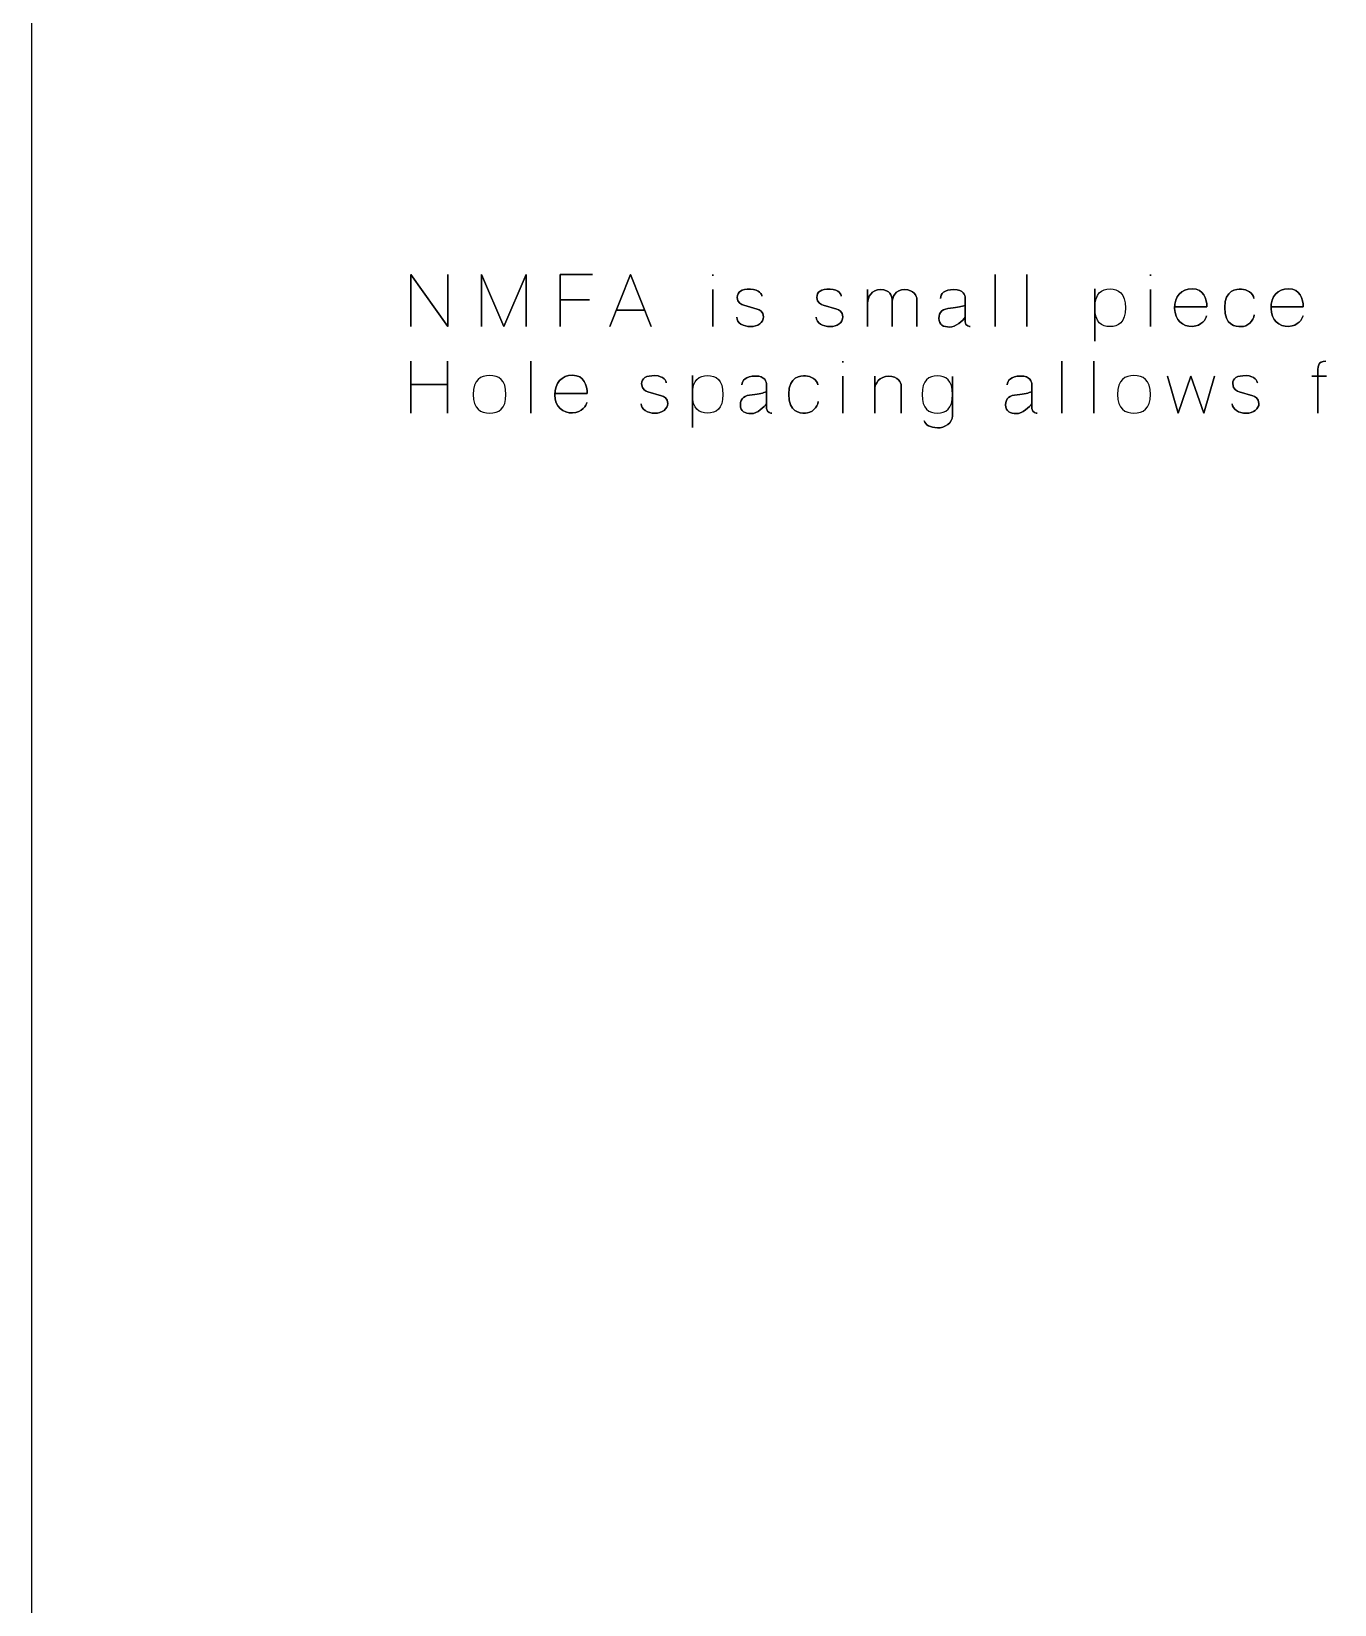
# Model space of a CAD drawing. Extents: x 15 to 785, y -585 to -15.
# Drawn here: x 15 to 129.8, y -300 to -161.5 of the extents above; entities that cross this region are included whole.
import ezdxf

# ---------------------------------------------------------------- set-up
doc = ezdxf.new("R2010")
doc.units = 0
doc.header["$MEASUREMENT"] = 0
doc.layers.add('LAYER_1', color=7, linetype='CONTINUOUS')

# ---------------------------------------------------------------- blocks, each defined once
blk = doc.blocks.new('BLOCK_2')
at = {"layer": 'LAYER_1', "color": 250}
blk.add_open_spline([(785, -570), (785, -578.28), (778.28, -585), (770, -585), (770, -585), (30, -585), (30, -585), (21.72, -585), (15, -578.28), (15, -570), (15, -570), (15, -30), (15, -30), (15, -21.72), (21.72, -15), (30, -15), (30, -15), (770, -15), (770, -15), (778.28, -15), (785, -21.72), (785, -30), (785, -30), (785, -570), (785, -570)], degree=3, knots=[0, 0, 0, 0, 1, 1, 1, 2, 2, 2, 3, 3, 3, 4, 4, 4, 5, 5, 5, 6, 6, 6, 7, 7, 7, 8, 8, 8, 8], dxfattribs=at)
blk = doc.blocks.new('BLOCK_5')
at = {"layer": 'LAYER_1', "color": 250}
blk.add_lwpolyline([(48.41, -190.55), (48.41, -192.59), (51.64, -192.59), (51.64, -190.55), (51.64, -195.12), (51.64, -192.59), (48.41, -192.59), (48.41, -195.12), (48.41, -190.55)], dxfattribs=at)
for points, knots in [([(48.41, -187.5), (48.41, -187.5), (48.41, -182.92), (48.41, -182.92), (48.41, -182.92), (51.67, -187.5), (51.67, -187.5), (51.67, -187.5), (51.67, -182.92), (51.67, -182.92), (51.67, -182.92), (51.67, -187.5), (51.67, -187.5), (51.67, -187.5), (48.41, -182.92), (48.41, -182.92), (48.41, -182.92), (48.41, -187.5), (48.41, -187.5)], [0, 0, 0, 0, 1, 1, 1, 2, 2, 2, 3, 3, 3, 4, 4, 4, 5, 5, 5, 6, 6, 6, 6]), ([(54.64, -187.5), (54.64, -187.5), (54.64, -182.92), (54.64, -182.92), (54.64, -182.92), (56.61, -187.5), (56.61, -187.5), (56.61, -187.5), (58.58, -182.92), (58.58, -182.92), (58.58, -182.92), (58.58, -187.5), (58.58, -187.5), (58.58, -187.5), (58.58, -182.92), (58.58, -182.92), (58.58, -182.92), (56.61, -187.5), (56.61, -187.5), (56.61, -187.5), (54.64, -182.92), (54.64, -182.92), (54.64, -182.92), (54.64, -187.5), (54.64, -187.5)], [0, 0, 0, 0, 1, 1, 1, 2, 2, 2, 3, 3, 3, 4, 4, 4, 5, 5, 5, 6, 6, 6, 7, 7, 7, 8, 8, 8, 8]), ([(61.58, -187.5), (61.58, -187.5), (61.58, -182.92), (61.58, -182.92), (61.58, -182.92), (64.42, -182.92), (64.42, -182.92), (64.42, -182.92), (61.58, -182.92), (61.58, -182.92), (61.58, -182.92), (61.58, -187.5), (61.58, -187.5)], [0, 0, 0, 0, 1, 1, 1, 2, 2, 2, 3, 3, 3, 4, 4, 4, 4]), ([(65.96, -187.5), (65.96, -187.5), (67.78, -182.92), (67.78, -182.92), (67.78, -182.92), (69.6, -187.5), (69.6, -187.5), (69.6, -187.5), (67.78, -182.92), (67.78, -182.92), (67.78, -182.92), (65.96, -187.5), (65.96, -187.5)], [0, 0, 0, 0, 1, 1, 1, 2, 2, 2, 3, 3, 3, 4, 4, 4, 4]), ([(75.01, -183.03), (75.01, -183.03), (75.01, -182.92), (75.01, -182.92), (75.01, -182.92), (75.01, -183.03), (75.01, -183.03)], [0, 0, 0, 0, 1, 1, 1, 2, 2, 2, 2]), ([(79.34, -184.83), (79.35, -184.67), (79.14, -184.23), (78.34, -184.19), (77.54, -184.17), (77.17, -184.43), (77.17, -184.92), (77.17, -185.41), (77.59, -185.57), (77.74, -185.61), (77.74, -185.61), (78.94, -185.97), (78.94, -185.97), (79.1, -186), (79.48, -186.18), (79.48, -186.65), (79.48, -187.12), (78.98, -187.5), (78.34, -187.5), (77.71, -187.5), (77.13, -187.17), (77.13, -186.67), (77.13, -187.17), (77.71, -187.5), (78.34, -187.5), (78.98, -187.5), (79.48, -187.12), (79.48, -186.65), (79.48, -186.18), (79.1, -186), (78.94, -185.97), (78.94, -185.97), (77.74, -185.61), (77.74, -185.61), (77.59, -185.57), (77.17, -185.41), (77.17, -184.92), (77.17, -184.43), (77.54, -184.17), (78.34, -184.19), (79.14, -184.23), (79.35, -184.67), (79.34, -184.83)], [0, 0, 0, 0, 1, 1, 1, 2, 2, 2, 3, 3, 3, 4, 4, 4, 5, 5, 5, 6, 6, 6, 7, 7, 7, 8, 8, 8, 9, 9, 9, 10, 10, 10, 11, 11, 11, 12, 12, 12, 13, 13, 13, 14, 14, 14, 14]), ([(85.35, -184.19), (84.55, -184.17), (84.18, -184.43), (84.18, -184.92), (84.18, -185.41), (84.59, -185.57), (84.74, -185.61), (84.74, -185.61), (85.94, -185.97), (85.94, -185.97), (86.1, -186), (86.48, -186.18), (86.48, -186.65), (86.48, -187.12), (85.98, -187.5), (85.35, -187.5), (84.71, -187.5), (84.13, -187.17), (84.13, -186.67), (84.13, -187.17), (84.71, -187.5), (85.35, -187.5), (85.98, -187.5), (86.48, -187.12), (86.48, -186.65), (86.48, -186.18), (86.1, -186), (85.94, -185.97), (85.94, -185.97), (84.74, -185.61), (84.74, -185.61), (84.59, -185.57), (84.18, -185.41), (84.18, -184.92), (84.18, -184.43), (84.55, -184.17), (85.35, -184.19), (86.15, -184.23), (86.36, -184.67), (86.34, -184.83), (86.36, -184.67), (86.15, -184.23), (85.35, -184.19)], [0, 0, 0, 0, 1, 1, 1, 2, 2, 2, 3, 3, 3, 4, 4, 4, 5, 5, 5, 6, 6, 6, 7, 7, 7, 8, 8, 8, 9, 9, 9, 10, 10, 10, 11, 11, 11, 12, 12, 12, 13, 13, 13, 14, 14, 14, 14]), ([(99.89, -187.5), (99.89, -187.5), (99.89, -182.92), (99.89, -182.92), (99.89, -182.92), (99.89, -187.5), (99.89, -187.5)], [0, 0, 0, 0, 1, 1, 1, 2, 2, 2, 2]), ([(102.69, -187.5), (102.69, -187.5), (102.69, -182.92), (102.69, -182.92), (102.69, -182.92), (102.69, -187.5), (102.69, -187.5)], [0, 0, 0, 0, 1, 1, 1, 2, 2, 2, 2]), ([(108.66, -188.77), (108.66, -188.77), (108.66, -184.18), (108.66, -184.18), (108.66, -184.18), (108.66, -188.77), (108.66, -188.77)], [0, 0, 0, 0, 1, 1, 1, 2, 2, 2, 2]), ([(110.01, -187.5), (110.75, -187.5), (111.36, -187.13), (111.36, -185.84), (111.36, -184.56), (110.75, -184.18), (110.01, -184.18), (109.27, -184.18), (108.67, -184.56), (108.67, -185.84), (108.67, -187.13), (109.27, -187.5), (110.01, -187.5)], [0, 0, 0, 0, 1, 1, 1, 2, 2, 2, 3, 3, 3, 4, 4, 4, 4]), ([(110.01, -187.5), (110.75, -187.5), (111.36, -187.13), (111.36, -185.84), (111.36, -184.56), (110.75, -184.18), (110.01, -184.18), (109.27, -184.18), (108.67, -184.56), (108.67, -185.84), (108.67, -187.13), (109.27, -187.5), (110.01, -187.5)], [0, 0, 0, 0, 1, 1, 1, 2, 2, 2, 3, 3, 3, 4, 4, 4, 4]), ([(113.58, -183.03), (113.58, -183.03), (113.58, -182.92), (113.58, -182.92), (113.58, -182.92), (113.58, -183.03), (113.58, -183.03)], [0, 0, 0, 0, 1, 1, 1, 2, 2, 2, 2]), ([(115.71, -185.76), (115.71, -185.76), (118.54, -185.76), (118.54, -185.76), (118.54, -185.06), (118.26, -184.16), (117.26, -184.16), (116.25, -184.16), (115.7, -184.84), (115.7, -185.89), (115.7, -186.94), (116.41, -187.5), (117.26, -187.48), (118.11, -187.45), (118.47, -186.79), (118.52, -186.56), (118.47, -186.79), (118.11, -187.45), (117.26, -187.48), (116.41, -187.5), (115.7, -186.94), (115.7, -185.89), (115.7, -184.84), (116.25, -184.16), (117.26, -184.16), (118.26, -184.16), (118.54, -185.06), (118.54, -185.76), (118.54, -185.76), (115.71, -185.76), (115.71, -185.76)], [0, 0, 0, 0, 1, 1, 1, 2, 2, 2, 3, 3, 3, 4, 4, 4, 5, 5, 5, 6, 6, 6, 7, 7, 7, 8, 8, 8, 9, 9, 9, 10, 10, 10, 10]), ([(124.2, -185.76), (124.2, -185.76), (127.03, -185.76), (127.03, -185.76), (127.03, -185.06), (126.75, -184.16), (125.74, -184.16), (124.74, -184.16), (124.19, -184.84), (124.19, -185.89), (124.19, -186.94), (124.9, -187.5), (125.74, -187.48), (126.6, -187.45), (126.96, -186.79), (127.01, -186.56), (126.96, -186.79), (126.6, -187.45), (125.74, -187.48), (124.9, -187.5), (124.19, -186.94), (124.19, -185.89), (124.19, -184.84), (124.74, -184.16), (125.74, -184.16), (126.75, -184.16), (127.03, -185.06), (127.03, -185.76), (127.03, -185.76), (124.2, -185.76), (124.2, -185.76)], [0, 0, 0, 0, 1, 1, 1, 2, 2, 2, 3, 3, 3, 4, 4, 4, 5, 5, 5, 6, 6, 6, 7, 7, 7, 8, 8, 8, 9, 9, 9, 10, 10, 10, 10]), ([(64.16, -185.15), (64.16, -185.15), (61.58, -185.15), (61.58, -185.15), (61.58, -185.15), (64.16, -185.15), (64.16, -185.15)], [0, 0, 0, 0, 1, 1, 1, 2, 2, 2, 2]), ([(75.01, -187.5), (75.01, -187.5), (75.01, -184.24), (75.01, -184.24), (75.01, -184.24), (75.01, -187.51), (75.01, -187.5)], [0, 0, 0, 0, 1, 1, 1, 2, 2, 2, 2]), ([(90.81, -187.5), (90.81, -187.5), (90.81, -185.38), (90.81, -185.09), (90.81, -184.8), (90.62, -184.25), (89.82, -184.24), (89.01, -184.24), (88.65, -184.87), (88.65, -185.45), (88.65, -184.87), (89.01, -184.24), (89.82, -184.24), (90.62, -184.25), (90.81, -184.8), (90.81, -185.09), (90.81, -185.38), (90.81, -187.5), (90.81, -187.5)], [0, 0, 0, 0, 1, 1, 1, 2, 2, 2, 3, 3, 3, 4, 4, 4, 5, 5, 5, 6, 6, 6, 6]), ([(88.65, -187.5), (88.65, -187.5), (88.65, -184.24), (88.65, -184.24), (88.65, -184.24), (88.65, -187.5), (88.65, -187.5)], [0, 0, 0, 0, 1, 1, 1, 2, 2, 2, 2]), ([(93, -187.5), (93, -187.5), (93, -185.38), (93, -185.09), (93, -184.8), (92.72, -184.25), (91.91, -184.24), (91.11, -184.24), (90.81, -184.87), (90.81, -185.45), (90.81, -184.87), (91.11, -184.24), (91.91, -184.24), (92.72, -184.25), (93, -184.8), (93, -185.09), (93, -185.38), (93, -187.5), (93, -187.5)], [0, 0, 0, 0, 1, 1, 1, 2, 2, 2, 3, 3, 3, 4, 4, 4, 5, 5, 5, 6, 6, 6, 6]), ([(97.25, -187.09), (97.25, -187.09), (97.25, -185), (97.25, -185), (97.25, -184.73), (97.11, -184.23), (96.26, -184.23), (95.4, -184.23), (95.08, -184.61), (95.08, -185.01), (95.08, -184.61), (95.4, -184.23), (96.26, -184.23), (97.11, -184.23), (97.25, -184.73), (97.25, -185), (97.25, -185), (97.25, -187.09), (97.25, -187.09), (97.25, -187.47), (97.7, -187.5), (97.7, -187.5), (97.7, -187.5), (97.25, -187.47), (97.25, -187.09)], [0, 0, 0, 0, 1, 1, 1, 2, 2, 2, 3, 3, 3, 4, 4, 4, 5, 5, 5, 6, 6, 6, 7, 7, 7, 8, 8, 8, 8]), ([(113.58, -187.5), (113.58, -187.5), (113.58, -184.24), (113.58, -184.24), (113.58, -184.24), (113.58, -187.51), (113.58, -187.5)], [0, 0, 0, 0, 1, 1, 1, 2, 2, 2, 2]), ([(121.57, -187.5), (121.03, -187.5), (120.11, -187.41), (120.11, -185.82), (120.11, -184.23), (121.14, -184.21), (121.59, -184.21), (122.04, -184.21), (122.64, -184.56), (122.68, -185.01), (122.64, -184.56), (122.04, -184.21), (121.59, -184.21), (121.14, -184.21), (120.11, -184.23), (120.11, -185.82), (120.11, -187.41), (121.03, -187.5), (121.57, -187.5), (122.11, -187.5), (122.68, -187), (122.7, -186.47), (122.68, -187), (122.11, -187.5), (121.57, -187.5)], [0, 0, 0, 0, 1, 1, 1, 2, 2, 2, 3, 3, 3, 4, 4, 4, 5, 5, 5, 6, 6, 6, 7, 7, 7, 8, 8, 8, 8]), ([(66.53, -186.06), (66.53, -186.06), (69.02, -186.06), (69.02, -186.06), (69.02, -186.06), (66.53, -186.06), (66.53, -186.06)], [0, 0, 0, 0, 1, 1, 1, 2, 2, 2, 2]), ([(95.88, -187.54), (95.35, -187.52), (94.93, -187.36), (94.93, -186.77), (94.93, -186.18), (95.29, -185.93), (95.96, -185.87), (96.63, -185.81), (96.93, -185.71), (97.25, -185.62), (96.93, -185.71), (96.63, -185.81), (95.96, -185.87), (95.29, -185.93), (94.93, -186.18), (94.93, -186.77), (94.93, -187.36), (95.35, -187.52), (95.88, -187.54), (96.4, -187.56), (97.06, -186.94), (97.25, -186.67), (97.06, -186.94), (96.4, -187.56), (95.88, -187.54)], [0, 0, 0, 0, 1, 1, 1, 2, 2, 2, 3, 3, 3, 4, 4, 4, 5, 5, 5, 6, 6, 6, 7, 7, 7, 8, 8, 8, 8]), ([(59, -195.12), (59, -195.12), (59, -190.54), (59, -190.54), (59, -190.54), (59, -195.12), (59, -195.12)], [0, 0, 0, 0, 1, 1, 1, 2, 2, 2, 2]), ([(86.48, -190.65), (86.48, -190.65), (86.48, -190.54), (86.48, -190.54), (86.48, -190.54), (86.48, -190.65), (86.48, -190.65)], [0, 0, 0, 0, 1, 1, 1, 2, 2, 2, 2]), ([(105.77, -195.12), (105.77, -195.12), (105.77, -190.54), (105.77, -190.54), (105.77, -190.54), (105.77, -195.12), (105.77, -195.12)], [0, 0, 0, 0, 1, 1, 1, 2, 2, 2, 2]), ([(108.57, -195.12), (108.57, -195.12), (108.57, -190.54), (108.57, -190.54), (108.57, -190.54), (108.57, -195.12), (108.57, -195.12)], [0, 0, 0, 0, 1, 1, 1, 2, 2, 2, 2]), ([(128.3, -195.12), (128.3, -195.12), (128.3, -191.86), (128.3, -191.86), (128.3, -190.94), (128.3, -190.54), (129.01, -190.54), (128.3, -190.54), (128.3, -190.94), (128.3, -191.86), (128.3, -191.86), (128.3, -195.12), (128.3, -195.12)], [0, 0, 0, 0, 1, 1, 1, 2, 2, 2, 3, 3, 3, 4, 4, 4, 4]), ([(53.92, -193.46), (53.92, -192.18), (54.57, -191.8), (55.36, -191.8), (56.16, -191.8), (56.8, -192.18), (56.8, -193.46), (56.8, -194.75), (56.16, -195.12), (55.36, -195.12), (54.57, -195.12), (53.92, -194.75), (53.92, -193.46)], [0, 0, 0, 0, 1, 1, 1, 2, 2, 2, 3, 3, 3, 4, 4, 4, 4]), ([(53.92, -193.46), (53.92, -192.18), (54.57, -191.8), (55.36, -191.8), (56.16, -191.8), (56.8, -192.18), (56.8, -193.46), (56.8, -194.75), (56.16, -195.12), (55.36, -195.12), (54.57, -195.12), (53.92, -194.75), (53.92, -193.46)], [0, 0, 0, 0, 1, 1, 1, 2, 2, 2, 3, 3, 3, 4, 4, 4, 4]), ([(61.12, -193.38), (61.12, -193.38), (63.96, -193.38), (63.96, -193.38), (63.96, -192.68), (63.68, -191.78), (62.67, -191.78), (61.67, -191.78), (61.11, -192.46), (61.11, -193.51), (61.11, -194.56), (61.83, -195.12), (62.67, -195.1), (63.52, -195.07), (63.89, -194.41), (63.93, -194.18), (63.89, -194.41), (63.52, -195.07), (62.67, -195.1), (61.83, -195.12), (61.11, -194.56), (61.11, -193.51), (61.11, -192.46), (61.67, -191.78), (62.67, -191.78), (63.68, -191.78), (63.96, -192.68), (63.96, -193.38), (63.96, -193.38), (61.12, -193.38), (61.12, -193.38)], [0, 0, 0, 0, 1, 1, 1, 2, 2, 2, 3, 3, 3, 4, 4, 4, 5, 5, 5, 6, 6, 6, 7, 7, 7, 8, 8, 8, 9, 9, 9, 10, 10, 10, 10]), ([(70.91, -192.45), (70.93, -192.29), (70.72, -191.85), (69.92, -191.81), (69.12, -191.79), (68.75, -192.05), (68.75, -192.54), (68.75, -193.03), (69.16, -193.19), (69.31, -193.23), (69.31, -193.23), (70.51, -193.59), (70.51, -193.59), (70.67, -193.62), (71.05, -193.8), (71.05, -194.27), (71.05, -194.74), (70.55, -195.12), (69.92, -195.12), (69.28, -195.12), (68.7, -194.79), (68.7, -194.29), (68.7, -194.79), (69.28, -195.12), (69.92, -195.12), (70.55, -195.12), (71.05, -194.74), (71.05, -194.27), (71.05, -193.8), (70.67, -193.62), (70.51, -193.59), (70.51, -193.59), (69.31, -193.23), (69.31, -193.23), (69.16, -193.19), (68.75, -193.03), (68.75, -192.54), (68.75, -192.05), (69.12, -191.79), (69.92, -191.81), (70.72, -191.85), (70.93, -192.29), (70.91, -192.45)], [0, 0, 0, 0, 1, 1, 1, 2, 2, 2, 3, 3, 3, 4, 4, 4, 5, 5, 5, 6, 6, 6, 7, 7, 7, 8, 8, 8, 9, 9, 9, 10, 10, 10, 11, 11, 11, 12, 12, 12, 13, 13, 13, 14, 14, 14, 14]), ([(73.22, -196.39), (73.22, -196.39), (73.22, -191.8), (73.22, -191.8), (73.22, -191.8), (73.22, -196.39), (73.22, -196.39)], [0, 0, 0, 0, 1, 1, 1, 2, 2, 2, 2]), ([(74.56, -195.12), (75.3, -195.12), (75.91, -194.75), (75.91, -193.46), (75.91, -192.18), (75.3, -191.8), (74.56, -191.8), (73.83, -191.8), (73.22, -192.18), (73.22, -193.46), (73.22, -194.75), (73.83, -195.12), (74.56, -195.12)], [0, 0, 0, 0, 1, 1, 1, 2, 2, 2, 3, 3, 3, 4, 4, 4, 4]), ([(74.56, -195.12), (75.3, -195.12), (75.91, -194.75), (75.91, -193.46), (75.91, -192.18), (75.3, -191.8), (74.56, -191.8), (73.83, -191.8), (73.22, -192.18), (73.22, -193.46), (73.22, -194.75), (73.83, -195.12), (74.56, -195.12)], [0, 0, 0, 0, 1, 1, 1, 2, 2, 2, 3, 3, 3, 4, 4, 4, 4]), ([(79.76, -194.71), (79.76, -194.71), (79.76, -192.62), (79.76, -192.62), (79.76, -192.35), (79.63, -191.85), (78.77, -191.85), (77.91, -191.85), (77.59, -192.23), (77.59, -192.63), (77.59, -192.23), (77.91, -191.85), (78.77, -191.85), (79.63, -191.85), (79.76, -192.35), (79.76, -192.62), (79.76, -192.62), (79.76, -194.71), (79.76, -194.71), (79.76, -195.09), (80.21, -195.12), (80.21, -195.12), (80.21, -195.12), (79.76, -195.09), (79.76, -194.71)], [0, 0, 0, 0, 1, 1, 1, 2, 2, 2, 3, 3, 3, 4, 4, 4, 5, 5, 5, 6, 6, 6, 7, 7, 7, 8, 8, 8, 8]), ([(84.3, -194.09), (84.28, -194.62), (83.71, -195.12), (83.17, -195.12), (82.63, -195.12), (81.71, -195.03), (81.71, -193.44), (81.71, -191.85), (82.74, -191.83), (83.19, -191.83), (83.65, -191.83), (84.24, -192.18), (84.28, -192.63), (84.24, -192.18), (83.65, -191.83), (83.19, -191.83), (82.74, -191.83), (81.71, -191.85), (81.71, -193.44), (81.71, -195.03), (82.63, -195.12), (83.17, -195.12), (83.71, -195.12), (84.28, -194.62), (84.3, -194.09)], [0, 0, 0, 0, 1, 1, 1, 2, 2, 2, 3, 3, 3, 4, 4, 4, 5, 5, 5, 6, 6, 6, 7, 7, 7, 8, 8, 8, 8]), ([(86.48, -195.12), (86.48, -195.12), (86.48, -191.86), (86.48, -191.86), (86.48, -191.86), (86.48, -195.13), (86.48, -195.12)], [0, 0, 0, 0, 1, 1, 1, 2, 2, 2, 2]), ([(91.62, -192.71), (91.62, -192.42), (91.33, -191.87), (90.52, -191.86), (89.71, -191.86), (89.28, -192.49), (89.28, -193.07), (89.28, -192.49), (89.71, -191.86), (90.52, -191.86), (91.33, -191.87), (91.62, -192.42), (91.62, -192.71), (91.62, -193), (91.62, -195.12), (91.62, -195.12), (91.62, -195.12), (91.62, -193), (91.62, -192.71)], [0, 0, 0, 0, 1, 1, 1, 2, 2, 2, 3, 3, 3, 4, 4, 4, 5, 5, 5, 6, 6, 6, 6]), ([(89.28, -191.86), (89.28, -191.86), (89.28, -195.12), (89.28, -195.12), (89.28, -195.12), (89.28, -191.86), (89.28, -191.86)], [0, 0, 0, 0, 1, 1, 1, 2, 2, 2, 2]), ([(94.8, -191.83), (95.53, -191.83), (96.14, -192.2), (96.14, -193.47), (96.14, -194.74), (95.53, -195.11), (94.8, -195.11), (94.06, -195.11), (93.45, -194.74), (93.45, -193.47), (93.45, -192.2), (94.06, -191.83), (94.8, -191.83)], [0, 0, 0, 0, 1, 1, 1, 2, 2, 2, 3, 3, 3, 4, 4, 4, 4]), ([(94.8, -191.83), (95.53, -191.83), (96.14, -192.2), (96.14, -193.47), (96.14, -194.74), (95.53, -195.11), (94.8, -195.11), (94.06, -195.11), (93.45, -194.74), (93.45, -193.47), (93.45, -192.2), (94.06, -191.83), (94.8, -191.83)], [0, 0, 0, 0, 1, 1, 1, 2, 2, 2, 3, 3, 3, 4, 4, 4, 4]), ([(93.65, -195.78), (93.72, -196.16), (94.18, -196.38), (94.81, -196.41), (95.46, -196.43), (96.14, -195.95), (96.14, -195.36), (96.14, -194.76), (96.14, -191.88), (96.14, -191.88), (96.14, -191.88), (96.14, -194.76), (96.14, -195.36), (96.14, -195.95), (95.46, -196.43), (94.81, -196.41), (94.18, -196.38), (93.72, -196.16), (93.65, -195.78)], [0, 0, 0, 0, 1, 1, 1, 2, 2, 2, 3, 3, 3, 4, 4, 4, 5, 5, 5, 6, 6, 6, 6]), ([(103.58, -195.12), (103.58, -195.12), (103.13, -195.09), (103.13, -194.71), (103.13, -194.71), (103.13, -192.62), (103.13, -192.62), (103.13, -192.35), (102.99, -191.85), (102.14, -191.85), (101.28, -191.85), (100.96, -192.23), (100.96, -192.63), (100.96, -192.23), (101.28, -191.85), (102.14, -191.85), (102.99, -191.85), (103.13, -192.35), (103.13, -192.62), (103.13, -192.62), (103.13, -194.71), (103.13, -194.71), (103.13, -195.09), (103.58, -195.12), (103.58, -195.12)], [0, 0, 0, 0, 1, 1, 1, 2, 2, 2, 3, 3, 3, 4, 4, 4, 5, 5, 5, 6, 6, 6, 7, 7, 7, 8, 8, 8, 8]), ([(110.68, -193.46), (110.68, -192.18), (111.34, -191.8), (112.12, -191.8), (112.92, -191.8), (113.57, -192.18), (113.57, -193.46), (113.57, -194.75), (112.92, -195.12), (112.12, -195.12), (111.34, -195.12), (110.68, -194.75), (110.68, -193.46)], [0, 0, 0, 0, 1, 1, 1, 2, 2, 2, 3, 3, 3, 4, 4, 4, 4]), ([(110.68, -193.46), (110.68, -192.18), (111.34, -191.8), (112.12, -191.8), (112.92, -191.8), (113.57, -192.18), (113.57, -193.46), (113.57, -194.75), (112.92, -195.12), (112.12, -195.12), (111.34, -195.12), (110.68, -194.75), (110.68, -193.46)], [0, 0, 0, 0, 1, 1, 1, 2, 2, 2, 3, 3, 3, 4, 4, 4, 4]), ([(115.08, -191.86), (115.08, -191.86), (116.02, -195.12), (116.02, -195.12), (116.02, -195.12), (117.14, -191.86), (117.14, -191.86), (117.14, -191.86), (118.27, -195.12), (118.27, -195.12), (118.27, -195.12), (119.21, -191.86), (119.21, -191.86), (119.21, -191.86), (118.27, -195.12), (118.27, -195.12), (118.27, -195.12), (117.14, -191.86), (117.14, -191.86), (117.14, -191.86), (116.02, -195.12), (116.02, -195.12), (116.02, -195.12), (115.08, -191.86), (115.08, -191.86)], [0, 0, 0, 0, 1, 1, 1, 2, 2, 2, 3, 3, 3, 4, 4, 4, 5, 5, 5, 6, 6, 6, 7, 7, 7, 8, 8, 8, 8]), ([(122.99, -192.45), (123, -192.29), (122.79, -191.85), (121.99, -191.81), (121.19, -191.79), (120.82, -192.05), (120.82, -192.54), (120.82, -193.03), (121.24, -193.19), (121.39, -193.23), (121.39, -193.23), (122.59, -193.59), (122.59, -193.59), (122.75, -193.62), (123.13, -193.8), (123.13, -194.27), (123.13, -194.74), (122.63, -195.12), (121.99, -195.12), (121.36, -195.12), (120.78, -194.79), (120.78, -194.29), (120.78, -194.79), (121.36, -195.12), (121.99, -195.12), (122.63, -195.12), (123.13, -194.74), (123.13, -194.27), (123.13, -193.8), (122.75, -193.62), (122.59, -193.59), (122.59, -193.59), (121.39, -193.23), (121.39, -193.23), (121.24, -193.19), (120.82, -193.03), (120.82, -192.54), (120.82, -192.05), (121.19, -191.79), (121.99, -191.81), (122.79, -191.85), (123, -192.29), (122.99, -192.45)], [0, 0, 0, 0, 1, 1, 1, 2, 2, 2, 3, 3, 3, 4, 4, 4, 5, 5, 5, 6, 6, 6, 7, 7, 7, 8, 8, 8, 9, 9, 9, 10, 10, 10, 11, 11, 11, 12, 12, 12, 13, 13, 13, 14, 14, 14, 14]), ([(127.78, -191.86), (127.78, -191.86), (129.07, -191.86), (129.07, -191.86), (129.07, -191.86), (127.78, -191.86), (127.78, -191.86)], [0, 0, 0, 0, 1, 1, 1, 2, 2, 2, 2]), ([(78.39, -195.16), (77.87, -195.14), (77.45, -194.98), (77.45, -194.39), (77.45, -193.8), (77.8, -193.55), (78.48, -193.49), (79.14, -193.43), (79.44, -193.33), (79.76, -193.24), (79.44, -193.33), (79.14, -193.43), (78.48, -193.49), (77.8, -193.55), (77.45, -193.8), (77.45, -194.39), (77.45, -194.98), (77.87, -195.14), (78.39, -195.16), (78.91, -195.18), (79.57, -194.56), (79.76, -194.29), (79.57, -194.56), (78.91, -195.18), (78.39, -195.16)], [0, 0, 0, 0, 1, 1, 1, 2, 2, 2, 3, 3, 3, 4, 4, 4, 5, 5, 5, 6, 6, 6, 7, 7, 7, 8, 8, 8, 8]), ([(103.13, -194.29), (102.94, -194.56), (102.28, -195.18), (101.76, -195.16), (101.23, -195.14), (100.81, -194.98), (100.81, -194.39), (100.81, -193.8), (101.17, -193.55), (101.84, -193.49), (102.51, -193.43), (102.81, -193.33), (103.13, -193.24), (102.81, -193.33), (102.51, -193.43), (101.84, -193.49), (101.17, -193.55), (100.81, -193.8), (100.81, -194.39), (100.81, -194.98), (101.23, -195.14), (101.76, -195.16), (102.28, -195.18), (102.94, -194.56), (103.13, -194.29)], [0, 0, 0, 0, 1, 1, 1, 2, 2, 2, 3, 3, 3, 4, 4, 4, 5, 5, 5, 6, 6, 6, 7, 7, 7, 8, 8, 8, 8])]:
    blk.add_open_spline(points, degree=3, knots=knots, dxfattribs=at)

msp = doc.modelspace()

# ---------------------------------------------------------------- block references
at = {"layer": 'LAYER_1'}
for name in ['BLOCK_2', 'BLOCK_5']:
    msp.add_blockref(name, (0, 0), dxfattribs=at)

doc.saveas('drawing.dxf')
